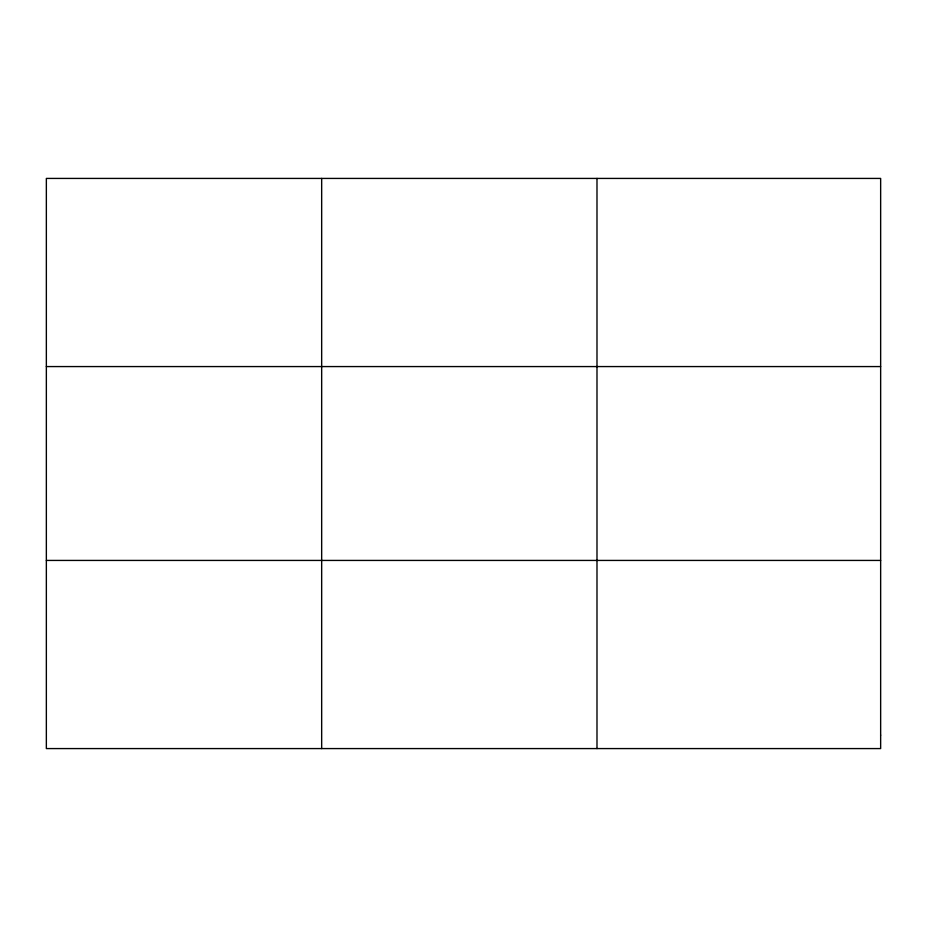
<?xml version="1.0" encoding="UTF-8"?>
<svg xmlns="http://www.w3.org/2000/svg" width="927" height="927" viewBox="0 0 927 927"><rect width="100%" height="100%" fill="white"/><g stroke="black" fill="none" stroke-linecap="round" stroke-linejoin="round"><path stroke-width="1.39" d="M321.669 178.424L321.669 748.576M596.988 178.424L596.988 748.576M46.35 366.571L880.65 366.571M46.35 560.429L880.65 560.429M880.65 735.134L880.65 748.576L46.35 748.576L46.35 178.424L880.65 178.424L880.65 735.134"/></g></svg>
